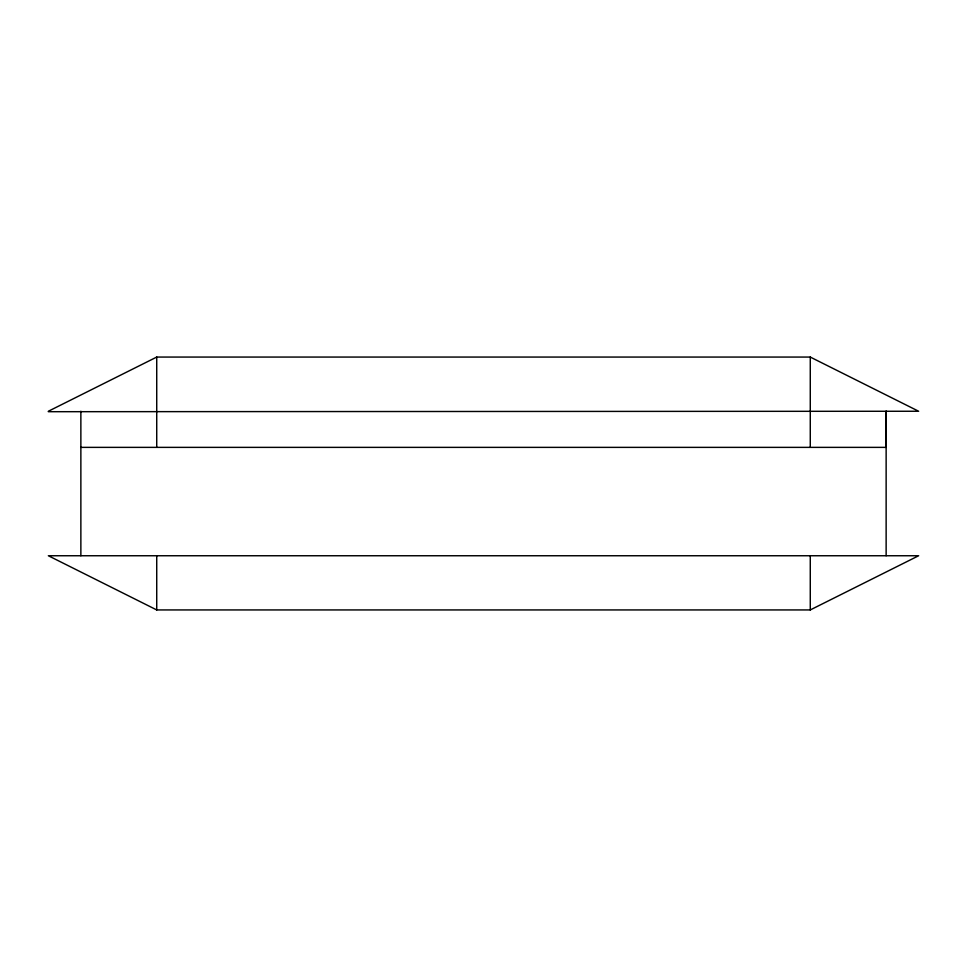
<?xml version="1.0" encoding="UTF-8"?>
<svg xmlns="http://www.w3.org/2000/svg" width="967" height="967" viewBox="0 0 967 967"><rect width="100%" height="100%" fill="white"/><g stroke="black" fill="none" stroke-linecap="round" stroke-linejoin="round"><path stroke-width="1.45" d="M48.35 411.253L156.727 357.065L810.273 357.065L918.65 411.253L48.35 411.7M810.273 609.935L918.65 555.747L48.35 555.747L156.727 609.935L810.273 609.935L810.273 555.747M80.865 447.37L886.135 447.37L886.135 411.253L886.135 555.747M810.273 357.065L810.273 447.37M156.727 357.065L156.727 447.37M156.727 555.747L156.727 609.935M80.865 411.253L80.865 555.747"/></g></svg>
